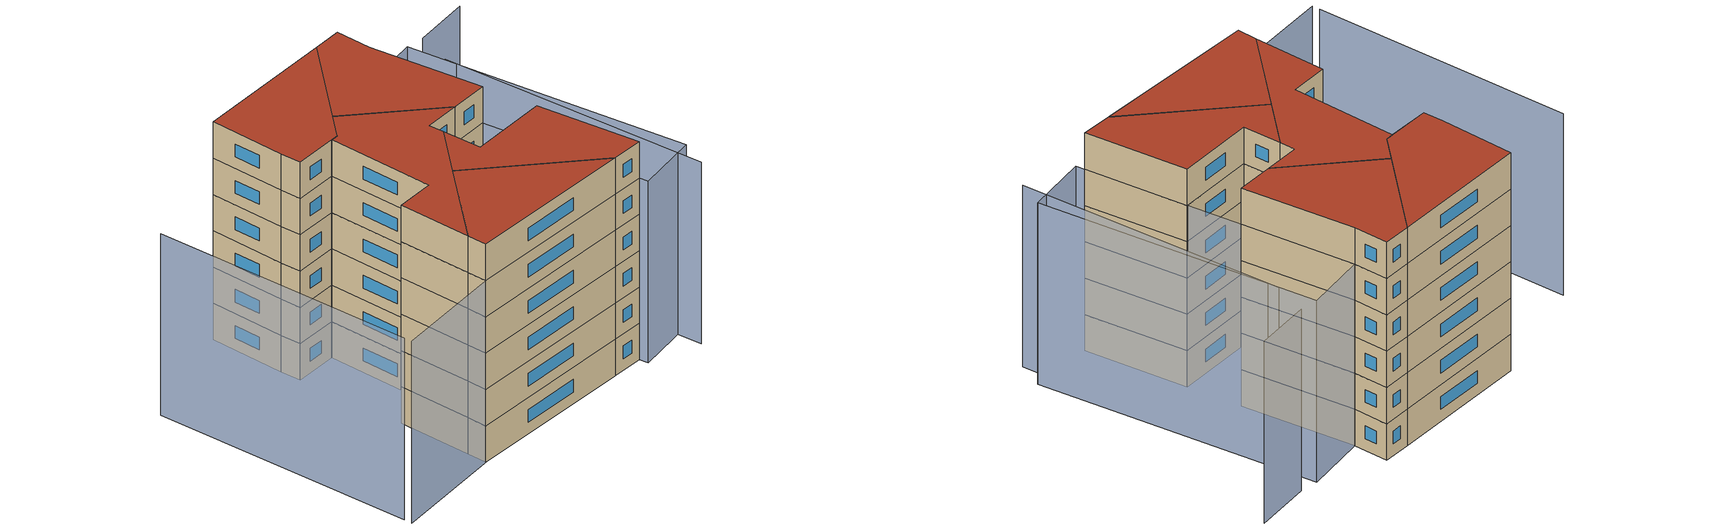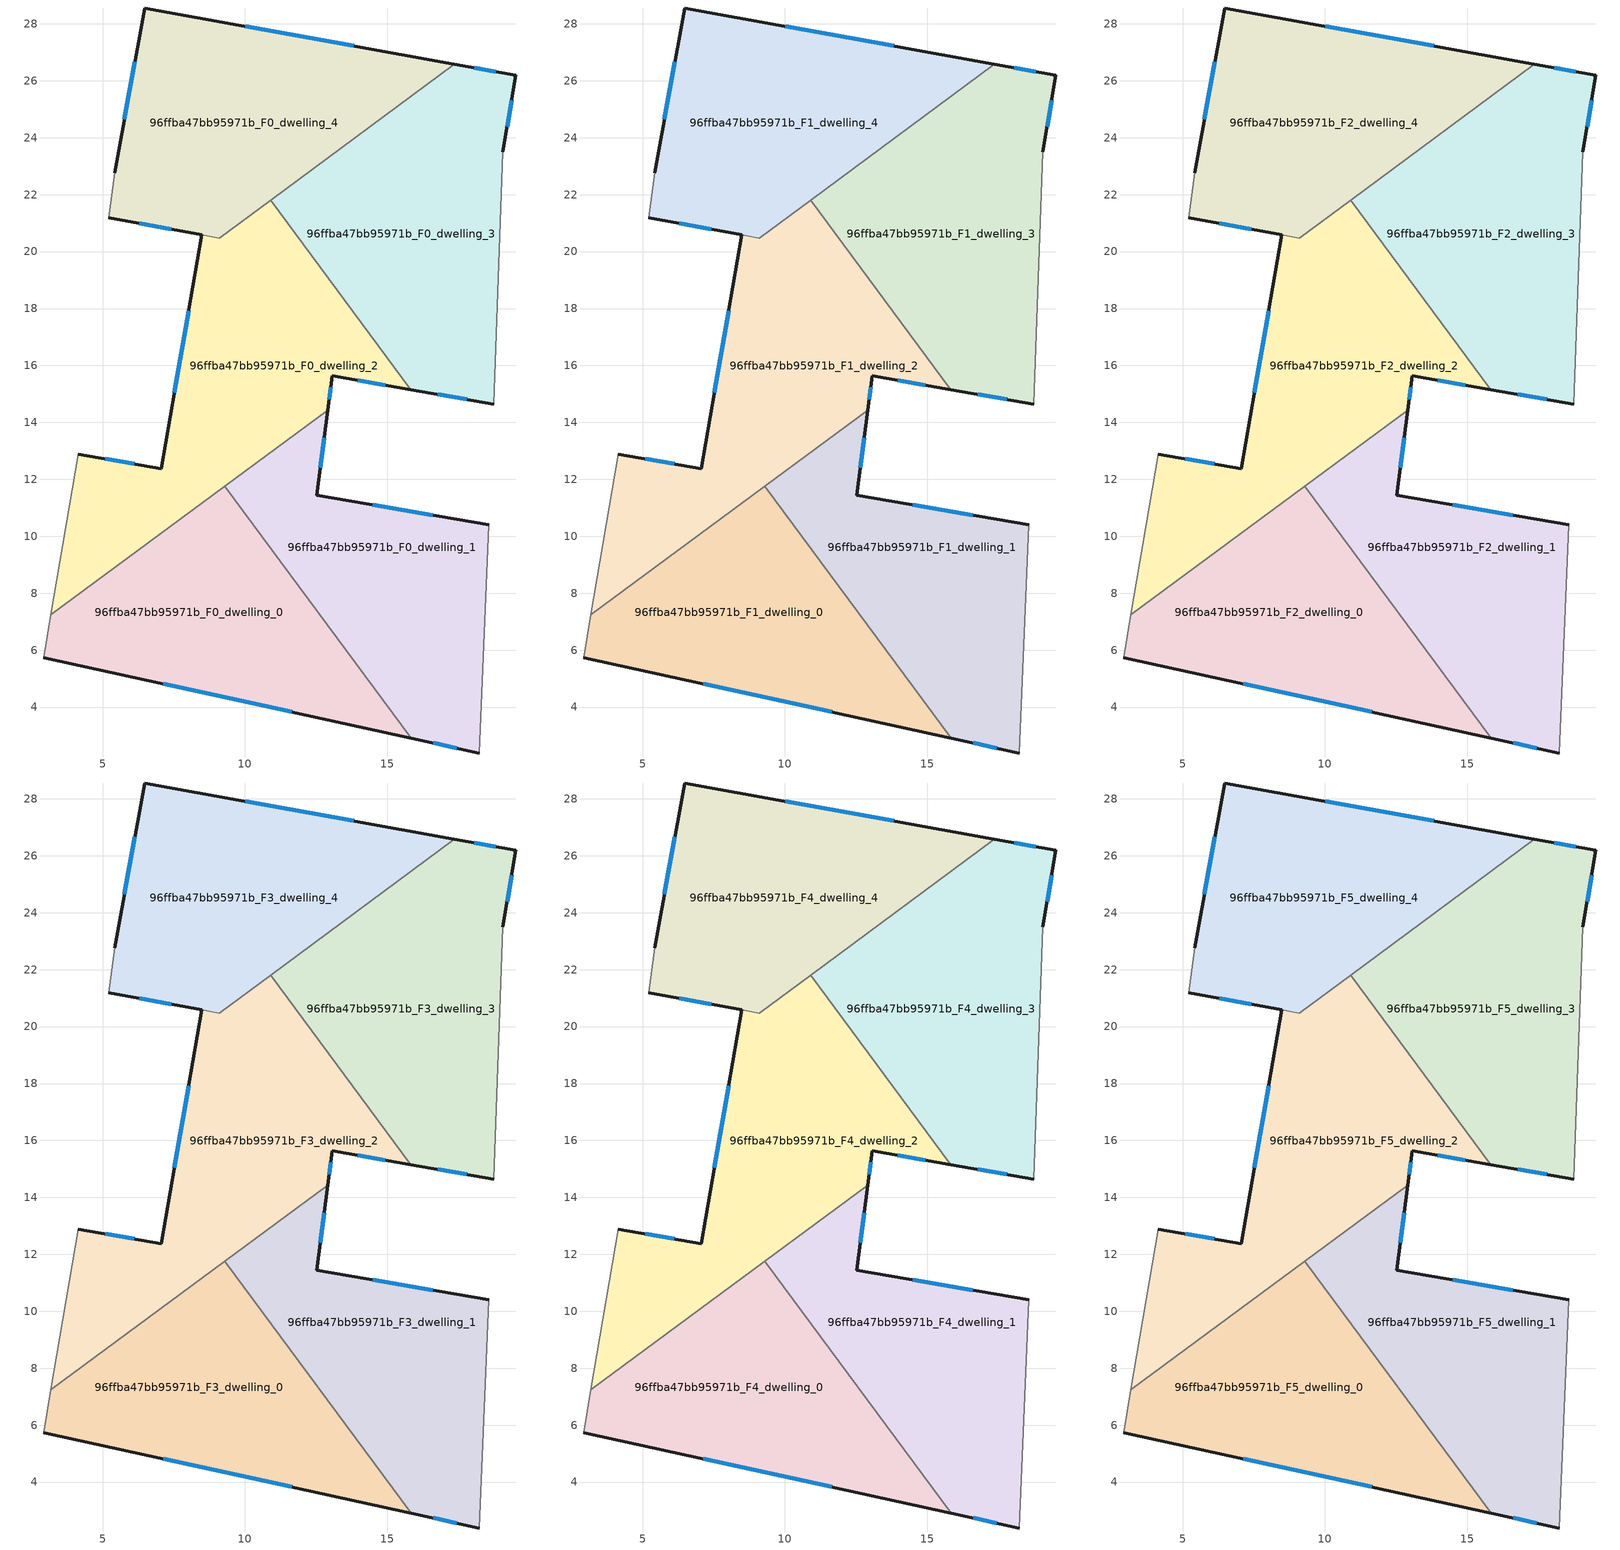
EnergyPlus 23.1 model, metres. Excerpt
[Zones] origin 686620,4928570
96ffba47bb95971b_F0_dwelling_0
 floor ground (EU_floor_Construction): 9.3,11.75 15.84,2.91 2.93,5.74 3.19,7.24 z0
 wall outside (EU_wall_Construction): 2.93,5.74 15.84,2.91 z0:3
 wall adiabatic (EU_wall_Construction): 3.19,7.24 2.93,5.74 z0:3
 wall to 96ffba47bb95971b_F0_dwelling_1 (EU_wall_Construction): 15.84,2.91 9.3,11.75 z0:3
 wall to 96ffba47bb95971b_F0_dwelling_2 (EU_wall_Construction): 9.3,11.75 3.19,7.24 z0:3
 window (EU_Window_Construction): 7.13,4.82 11.64,3.83 z0.98:2.02
96ffba47bb95971b_F0_dwelling_1
 floor ground (EU_floor_Construction): 18.57,10.41 18.22,2.39 15.84,2.91 9.3,11.75 12.91,14.42 12.52,11.45 z0
 wall outside (EU_wall_Construction): 18.57,10.41 12.52,11.45 12.91,14.42 / 15.84,2.91 18.22,2.39 z0:3
 wall adiabatic (EU_wall_Construction): 18.22,2.39 18.57,10.41 z0:3
 wall to 96ffba47bb95971b_F0_dwelling_2 (EU_wall_Construction): 12.91,14.42 9.3,11.76 z0:3
 window (EU_Window_Construction): 12.65,12.41 12.78,13.46 / 16.6,10.75 14.49,11.11 / 16.61,2.74 17.45,2.56 z0.98:2.02
96ffba47bb95971b_F0_dwelling_2
 floor ground (EU_floor_Construction): 10.9,21.81 15.82,15.15 13.06,15.64 12.91,14.42 3.19,7.24 4.14,12.88 7.06,12.38 8.48,20.59 9.09,20.47 z0
 wall outside (EU_wall_Construction): 8.48,20.59 7.06,12.38 4.14,12.88 / 12.91,14.42 13.06,15.64 15.82,15.15 z0:3
 wall adiabatic (EU_wall_Construction): 4.14,12.88 3.19,7.24 z0:3
 wall to 96ffba47bb95971b_F0_dwelling_4 (EU_wall_Construction): 10.9,21.81 9.09,20.47 8.48,20.59 z0:3
 wall to 96ffba47bb95971b_F0_dwelling_3 (EU_wall_Construction): 15.82,15.15 10.9,21.81 z0:3
 window (EU_Window_Construction): 6.11,12.54 5.09,12.71 / 8.02,17.92 7.52,15.05 / 13.96,15.48 14.92,15.31 / 12.96,14.82 13.01,15.24 z0.98:2.02
96ffba47bb95971b_F0_dwelling_3
 floor ground (EU_floor_Construction): 19.51,26.2 19.06,23.51 18.73,14.65 15.82,15.15 10.9,21.81 17.36,26.58 z0
 wall outside (EU_wall_Construction): 15.82,15.15 18.73,14.65 / 19.06,23.51 19.51,26.2 17.36,26.58 z0:3
 wall adiabatic (EU_wall_Construction): 18.73,14.65 19.06,23.51 z0:3
 wall to 96ffba47bb95971b_F0_dwelling_4 (EU_wall_Construction): 17.36,26.58 10.9,21.81 z0:3
 window (EU_Window_Construction): 16.77,14.99 17.78,14.81 / 18.81,26.32 18.06,26.46 / 19.21,24.38 19.36,25.32 z0.98:2.02
96ffba47bb95971b_F0_dwelling_4
 floor ground (EU_floor_Construction): 17.36,26.58 9.09,20.47 5.22,21.2 5.42,22.77 6.47,28.56 z0
 wall outside (EU_wall_Construction): 5.22,21.2 8.48,20.59 / 17.36,26.58 6.47,28.56 5.42,22.77 z0:3
 wall adiabatic (EU_wall_Construction): 5.42,22.77 5.22,21.2 z0:3
 window (EU_Window_Construction): 6.28,21 7.42,20.79 / 6.13,26.67 5.76,24.65 / 13.82,27.23 10.01,27.92 z0.98:2.02
96ffba47bb95971b_F1_dwelling_0
 floor to 96ffba47bb95971b_F0_dwelling_0 (EU_floor_Construction): 9.3,11.75 15.84,2.91 2.93,5.74 3.19,7.24 z3
 wall outside (EU_wall_Construction): 2.93,5.74 15.84,2.91 z3:6
 wall adiabatic (EU_wall_Construction): 3.19,7.24 2.93,5.74 z3:6
 wall to 96ffba47bb95971b_F1_dwelling_1 (EU_wall_Construction): 15.84,2.91 9.3,11.75 z3:6
 wall to 96ffba47bb95971b_F1_dwelling_2 (EU_wall_Construction): 9.3,11.75 3.19,7.24 z3:6
 window (EU_Window_Construction): 7.13,4.82 11.64,3.83 z3.98:5.02
96ffba47bb95971b_F1_dwelling_1
 floor to 96ffba47bb95971b_F0_dwelling_1 (EU_floor_Construction): 18.57,10.41 18.22,2.39 15.84,2.91 9.3,11.75 12.91,14.42 12.52,11.45 z3
 wall outside (EU_wall_Construction): 18.57,10.41 12.52,11.45 12.91,14.42 / 15.84,2.91 18.22,2.39 z3:6
 wall adiabatic (EU_wall_Construction): 18.22,2.39 18.57,10.41 z3:6
 wall to 96ffba47bb95971b_F1_dwelling_2 (EU_wall_Construction): 12.91,14.42 9.3,11.76 z3:6
 window (EU_Window_Construction): 12.65,12.41 12.78,13.46 / 16.6,10.75 14.49,11.11 / 16.61,2.74 17.45,2.56 z3.98:5.02
96ffba47bb95971b_F1_dwelling_2
 floor to 96ffba47bb95971b_F0_dwelling_2 (EU_floor_Construction): 10.9,21.81 15.82,15.15 13.06,15.64 12.91,14.42 3.19,7.24 4.14,12.88 7.06,12.38 8.48,20.59 9.09,20.47 z3
 wall outside (EU_wall_Construction): 8.48,20.59 7.06,12.38 4.14,12.88 / 12.91,14.42 13.06,15.64 15.82,15.15 z3:6
 wall adiabatic (EU_wall_Construction): 4.14,12.88 3.19,7.24 z3:6
 wall to 96ffba47bb95971b_F1_dwelling_4 (EU_wall_Construction): 10.9,21.81 9.09,20.47 8.48,20.59 z3:6
 wall to 96ffba47bb95971b_F1_dwelling_3 (EU_wall_Construction): 15.82,15.15 10.9,21.81 z3:6
 window (EU_Window_Construction): 6.11,12.54 5.09,12.71 / 8.02,17.92 7.52,15.05 / 13.96,15.48 14.92,15.31 / 12.96,14.82 13.01,15.24 z3.98:5.02
96ffba47bb95971b_F1_dwelling_3
 floor to 96ffba47bb95971b_F0_dwelling_3 (EU_floor_Construction): 19.51,26.2 19.06,23.51 18.73,14.65 15.82,15.15 10.9,21.81 17.36,26.58 z3
 wall outside (EU_wall_Construction): 15.82,15.15 18.73,14.65 / 19.06,23.51 19.51,26.2 17.36,26.58 z3:6
 wall adiabatic (EU_wall_Construction): 18.73,14.65 19.06,23.51 z3:6
 wall to 96ffba47bb95971b_F1_dwelling_4 (EU_wall_Construction): 17.36,26.58 10.9,21.81 z3:6
 window (EU_Window_Construction): 16.77,14.99 17.78,14.81 / 18.81,26.32 18.06,26.46 / 19.21,24.38 19.36,25.32 z3.98:5.02
96ffba47bb95971b_F1_dwelling_4
 floor to 96ffba47bb95971b_F0_dwelling_4 (EU_floor_Construction): 17.36,26.58 9.09,20.47 5.22,21.2 5.42,22.77 6.47,28.56 z3
 wall outside (EU_wall_Construction): 5.22,21.2 8.48,20.59 / 17.36,26.58 6.47,28.56 5.42,22.77 z3:6
 wall adiabatic (EU_wall_Construction): 5.42,22.77 5.22,21.2 z3:6
 window (EU_Window_Construction): 6.28,21 7.42,20.79 / 6.13,26.67 5.76,24.65 / 13.82,27.23 10.01,27.92 z3.98:5.02
96ffba47bb95971b_F2_dwelling_0
 floor to 96ffba47bb95971b_F1_dwelling_0 (EU_floor_Construction): 9.3,11.75 15.84,2.91 2.93,5.74 3.19,7.24 z6
 wall outside (EU_wall_Construction): 2.93,5.74 15.84,2.91 z6:9
 wall adiabatic (EU_wall_Construction): 3.19,7.24 2.93,5.74 z6:9
 wall to 96ffba47bb95971b_F2_dwelling_1 (EU_wall_Construction): 15.84,2.91 9.3,11.75 z6:9
 wall to 96ffba47bb95971b_F2_dwelling_2 (EU_wall_Construction): 9.3,11.75 3.19,7.24 z6:9
 window (EU_Window_Construction): 7.13,4.82 11.64,3.83 z6.98:8.02
96ffba47bb95971b_F2_dwelling_1
 floor to 96ffba47bb95971b_F1_dwelling_1 (EU_floor_Construction): 18.57,10.41 18.22,2.39 15.84,2.91 9.3,11.75 12.91,14.42 12.52,11.45 z6
 wall outside (EU_wall_Construction): 18.57,10.41 12.52,11.45 12.91,14.42 / 15.84,2.91 18.22,2.39 z6:9
 wall adiabatic (EU_wall_Construction): 18.22,2.39 18.57,10.41 z6:9
 wall to 96ffba47bb95971b_F2_dwelling_2 (EU_wall_Construction): 12.91,14.42 9.3,11.76 z6:9
 window (EU_Window_Construction): 12.65,12.41 12.78,13.46 / 16.6,10.75 14.49,11.11 / 16.61,2.74 17.45,2.56 z6.98:8.02
96ffba47bb95971b_F2_dwelling_2
 floor to 96ffba47bb95971b_F1_dwelling_2 (EU_floor_Construction): 10.9,21.81 15.82,15.15 13.06,15.64 12.91,14.42 3.19,7.24 4.14,12.88 7.06,12.38 8.48,20.59 9.09,20.47 z6
 wall outside (EU_wall_Construction): 8.48,20.59 7.06,12.38 4.14,12.88 / 12.91,14.42 13.06,15.64 15.82,15.15 z6:9
 wall adiabatic (EU_wall_Construction): 4.14,12.88 3.19,7.24 z6:9
 wall to 96ffba47bb95971b_F2_dwelling_4 (EU_wall_Construction): 10.9,21.81 9.09,20.47 8.48,20.59 z6:9
 wall to 96ffba47bb95971b_F2_dwelling_3 (EU_wall_Construction): 15.82,15.15 10.9,21.81 z6:9
 window (EU_Window_Construction): 6.11,12.54 5.09,12.71 / 8.02,17.92 7.52,15.05 / 13.96,15.48 14.92,15.31 / 12.96,14.82 13.01,15.24 z6.98:8.02
96ffba47bb95971b_F2_dwelling_3
 floor to 96ffba47bb95971b_F1_dwelling_3 (EU_floor_Construction): 19.51,26.2 19.06,23.51 18.73,14.65 15.82,15.15 10.9,21.81 17.36,26.58 z6
 wall outside (EU_wall_Construction): 15.82,15.15 18.73,14.65 / 19.06,23.51 19.51,26.2 17.36,26.58 z6:9
 wall adiabatic (EU_wall_Construction): 18.73,14.65 19.06,23.51 z6:9
 wall to 96ffba47bb95971b_F2_dwelling_4 (EU_wall_Construction): 17.36,26.58 10.9,21.81 z6:9
 window (EU_Window_Construction): 16.77,14.99 17.78,14.81 / 18.81,26.32 18.06,26.46 / 19.21,24.38 19.36,25.32 z6.98:8.02
96ffba47bb95971b_F2_dwelling_4
 floor to 96ffba47bb95971b_F1_dwelling_4 (EU_floor_Construction): 17.36,26.58 9.09,20.47 5.22,21.2 5.42,22.77 6.47,28.56 z6
 wall outside (EU_wall_Construction): 5.22,21.2 8.48,20.59 / 17.36,26.58 6.47,28.56 5.42,22.77 z6:9
 wall adiabatic (EU_wall_Construction): 5.42,22.77 5.22,21.2 z6:9
 window (EU_Window_Construction): 6.28,21 7.42,20.79 / 6.13,26.67 5.76,24.65 / 13.82,27.23 10.01,27.92 z6.98:8.02
96ffba47bb95971b_F3_dwelling_0
 floor to 96ffba47bb95971b_F2_dwelling_0 (EU_floor_Construction): 9.3,11.75 15.84,2.91 2.93,5.74 3.19,7.24 z9
 wall outside (EU_wall_Construction): 2.93,5.74 15.84,2.91 z9:12
 wall adiabatic (EU_wall_Construction): 3.19,7.24 2.93,5.74 z9:12
 wall to 96ffba47bb95971b_F3_dwelling_1 (EU_wall_Construction): 15.84,2.91 9.3,11.75 z9:12
 wall to 96ffba47bb95971b_F3_dwelling_2 (EU_wall_Construction): 9.3,11.75 3.19,7.24 z9:12
 window (EU_Window_Construction): 7.13,4.82 11.64,3.83 z9.98:11.02
96ffba47bb95971b_F3_dwelling_1
 floor to 96ffba47bb95971b_F2_dwelling_1 (EU_floor_Construction): 18.57,10.41 18.22,2.39 15.84,2.91 9.3,11.75 12.91,14.42 12.52,11.45 z9
 wall outside (EU_wall_Construction): 18.57,10.41 12.52,11.45 12.91,14.42 / 15.84,2.91 18.22,2.39 z9:12
 wall adiabatic (EU_wall_Construction): 18.22,2.39 18.57,10.41 z9:12
 wall to 96ffba47bb95971b_F3_dwelling_2 (EU_wall_Construction): 12.91,14.42 9.3,11.76 z9:12
 window (EU_Window_Construction): 12.65,12.41 12.78,13.46 / 16.6,10.75 14.49,11.11 / 16.61,2.74 17.45,2.56 z9.98:11.02
96ffba47bb95971b_F3_dwelling_2
 floor to 96ffba47bb95971b_F2_dwelling_2 (EU_floor_Construction): 10.9,21.81 15.82,15.15 13.06,15.64 12.91,14.42 3.19,7.24 4.14,12.88 7.06,12.38 8.48,20.59 9.09,20.47 z9
 wall outside (EU_wall_Construction): 8.48,20.59 7.06,12.38 4.14,12.88 / 12.91,14.42 13.06,15.64 15.82,15.15 z9:12
 wall adiabatic (EU_wall_Construction): 4.14,12.88 3.19,7.24 z9:12
 wall to 96ffba47bb95971b_F3_dwelling_4 (EU_wall_Construction): 10.9,21.81 9.09,20.47 8.48,20.59 z9:12
 wall to 96ffba47bb95971b_F3_dwelling_3 (EU_wall_Construction): 15.82,15.15 10.9,21.81 z9:12
 window (EU_Window_Construction): 6.11,12.54 5.09,12.71 / 8.02,17.92 7.52,15.05 / 13.96,15.48 14.92,15.31 / 12.96,14.82 13.01,15.24 z9.98:11.02
96ffba47bb95971b_F3_dwelling_3
 floor to 96ffba47bb95971b_F2_dwelling_3 (EU_floor_Construction): 19.51,26.2 19.06,23.51 18.73,14.65 15.82,15.15 10.9,21.81 17.36,26.58 z9
 wall outside (EU_wall_Construction): 15.82,15.15 18.73,14.65 / 19.06,23.51 19.51,26.2 17.36,26.58 z9:12
 wall adiabatic (EU_wall_Construction): 18.73,14.65 19.06,23.51 z9:12
 wall to 96ffba47bb95971b_F3_dwelling_4 (EU_wall_Construction): 17.36,26.58 10.9,21.81 z9:12
 window (EU_Window_Construction): 16.77,14.99 17.78,14.81 / 18.81,26.32 18.06,26.46 / 19.21,24.38 19.36,25.32 z9.98:11.02
96ffba47bb95971b_F3_dwelling_4
 floor to 96ffba47bb95971b_F2_dwelling_4 (EU_floor_Construction): 17.36,26.58 9.09,20.47 5.22,21.2 5.42,22.77 6.47,28.56 z9
 wall outside (EU_wall_Construction): 5.22,21.2 8.48,20.59 / 17.36,26.58 6.47,28.56 5.42,22.77 z9:12
 wall adiabatic (EU_wall_Construction): 5.42,22.77 5.22,21.2 z9:12
 window (EU_Window_Construction): 6.28,21 7.42,20.79 / 6.13,26.67 5.76,24.65 / 13.82,27.23 10.01,27.92 z9.98:11.02
96ffba47bb95971b_F4_dwelling_0
 floor to 96ffba47bb95971b_F3_dwelling_0 (EU_floor_Construction): 9.3,11.75 15.84,2.91 2.93,5.74 3.19,7.24 z12
 wall outside (EU_wall_Construction): 2.93,5.74 15.84,2.91 z12:15
 wall adiabatic (EU_wall_Construction): 3.19,7.24 2.93,5.74 z12:15
 wall to 96ffba47bb95971b_F4_dwelling_1 (EU_wall_Construction): 15.84,2.91 9.3,11.75 z12:15
 wall to 96ffba47bb95971b_F4_dwelling_2 (EU_wall_Construction): 9.3,11.75 3.19,7.24 z12:15
 window (EU_Window_Construction): 7.13,4.82 11.64,3.83 z12.98:14.02
96ffba47bb95971b_F4_dwelling_1
 floor to 96ffba47bb95971b_F3_dwelling_1 (EU_floor_Construction): 18.57,10.41 18.22,2.39 15.84,2.91 9.3,11.75 12.91,14.42 12.52,11.45 z12
 wall outside (EU_wall_Construction): 18.57,10.41 12.52,11.45 12.91,14.42 / 15.84,2.91 18.22,2.39 z12:15
 wall adiabatic (EU_wall_Construction): 18.22,2.39 18.57,10.41 z12:15
 wall to 96ffba47bb95971b_F4_dwelling_2 (EU_wall_Construction): 12.91,14.42 9.3,11.76 z12:15
 window (EU_Window_Construction): 12.65,12.41 12.78,13.46 / 16.6,10.75 14.49,11.11 / 16.61,2.74 17.45,2.56 z12.98:14.02
96ffba47bb95971b_F4_dwelling_2
 floor to 96ffba47bb95971b_F3_dwelling_2 (EU_floor_Construction): 10.9,21.81 15.82,15.15 13.06,15.64 12.91,14.42 3.19,7.24 4.14,12.88 7.06,12.38 8.48,20.59 9.09,20.47 z12
 wall outside (EU_wall_Construction): 8.48,20.59 7.06,12.38 4.14,12.88 / 12.91,14.42 13.06,15.64 15.82,15.15 z12:15
 wall adiabatic (EU_wall_Construction): 4.14,12.88 3.19,7.24 z12:15
 wall to 96ffba47bb95971b_F4_dwelling_4 (EU_wall_Construction): 10.9,21.81 9.09,20.47 8.48,20.59 z12:15
 wall to 96ffba47bb95971b_F4_dwelling_3 (EU_wall_Construction): 15.82,15.15 10.9,21.81 z12:15
 window (EU_Window_Construction): 6.11,12.54 5.09,12.71 / 8.02,17.92 7.52,15.05 / 13.96,15.48 14.92,15.31 / 12.96,14.82 13.01,15.24 z12.98:14.02
96ffba47bb95971b_F4_dwelling_3
 floor to 96ffba47bb95971b_F3_dwelling_3 (EU_floor_Construction): 19.51,26.2 19.06,23.51 18.73,14.65 15.82,15.15 10.9,21.81 17.36,26.58 z12
 wall outside (EU_wall_Construction): 15.82,15.15 18.73,14.65 / 19.06,23.51 19.51,26.2 17.36,26.58 z12:15
 wall adiabatic (EU_wall_Construction): 18.73,14.65 19.06,23.51 z12:15
 wall to 96ffba47bb95971b_F4_dwelling_4 (EU_wall_Construction): 17.36,26.58 10.9,21.81 z12:15
 window (EU_Window_Construction): 16.77,14.99 17.78,14.81 / 18.81,26.32 18.06,26.46 / 19.21,24.38 19.36,25.32 z12.98:14.02
96ffba47bb95971b_F4_dwelling_4
 floor to 96ffba47bb95971b_F3_dwelling_4 (EU_floor_Construction): 17.36,26.58 9.09,20.47 5.22,21.2 5.42,22.77 6.47,28.56 z12
 wall outside (EU_wall_Construction): 5.22,21.2 8.48,20.59 / 17.36,26.58 6.47,28.56 5.42,22.77 z12:15
 wall adiabatic (EU_wall_Construction): 5.42,22.77 5.22,21.2 z12:15
 window (EU_Window_Construction): 6.28,21 7.42,20.79 / 6.13,26.67 5.76,24.65 / 13.82,27.23 10.01,27.92 z12.98:14.02
96ffba47bb95971b_F5_dwelling_0
 floor to 96ffba47bb95971b_F4_dwelling_0 (EU_floor_Construction): 9.3,11.75 15.84,2.91 2.93,5.74 3.19,7.24 z15
 wall outside (EU_wall_Construction): 2.93,5.74 15.84,2.91 z15:18
 wall adiabatic (EU_wall_Construction): 3.19,7.24 2.93,5.74 z15:18
 wall to 96ffba47bb95971b_F5_dwelling_1 (EU_wall_Construction): 15.84,2.91 9.3,11.75 z15:18
 wall to 96ffba47bb95971b_F5_dwelling_2 (EU_wall_Construction): 9.3,11.75 3.19,7.24 z15:18
 window (EU_Window_Construction): 7.13,4.82 11.64,3.83 z15.98:17.02
 roof outside (EU_roof_Construction): 15.84,2.91 9.3,11.75 3.19,7.24 2.93,5.74 z18
96ffba47bb95971b_F5_dwelling_1
 floor to 96ffba47bb95971b_F4_dwelling_1 (EU_floor_Construction): 18.57,10.41 18.22,2.39 15.84,2.91 9.3,11.75 12.91,14.42 12.52,11.45 z15
 wall outside (EU_wall_Construction): 18.57,10.41 12.52,11.45 12.91,14.42 / 15.84,2.91 18.22,2.39 z15:18
 wall adiabatic (EU_wall_Construction): 18.22,2.39 18.57,10.41 z15:18
 wall to 96ffba47bb95971b_F5_dwelling_2 (EU_wall_Construction): 12.91,14.42 9.3,11.76 z15:18
 window (EU_Window_Construction): 12.65,12.41 12.78,13.46 / 16.6,10.75 14.49,11.11 / 16.61,2.74 17.45,2.56 z15.98:17.02
 roof outside (EU_roof_Construction): 18.22,2.39 18.57,10.41 12.52,11.45 12.91,14.42 9.3,11.75 15.84,2.91 z18
96ffba47bb95971b_F5_dwelling_2
 floor to 96ffba47bb95971b_F4_dwelling_2 (EU_floor_Construction): 10.9,21.81 15.82,15.15 13.06,15.64 12.91,14.42 3.19,7.24 4.14,12.88 7.06,12.38 8.48,20.59 9.09,20.47 z15
 wall outside (EU_wall_Construction): 8.48,20.59 7.06,12.38 4.14,12.88 / 12.91,14.42 13.06,15.64 15.82,15.15 z15:18
 wall adiabatic (EU_wall_Construction): 4.14,12.88 3.19,7.24 z15:18
 wall to 96ffba47bb95971b_F5_dwelling_4 (EU_wall_Construction): 10.9,21.81 9.09,20.47 8.48,20.59 z15:18
 wall to 96ffba47bb95971b_F5_dwelling_3 (EU_wall_Construction): 15.82,15.15 10.9,21.81 z15:18
 window (EU_Window_Construction): 6.11,12.54 5.09,12.71 / 8.02,17.92 7.52,15.05 / 13.96,15.48 14.92,15.31 / 12.96,14.82 13.01,15.24 z15.98:17.02
 roof outside (EU_roof_Construction): 12.91,14.42 13.06,15.64 15.82,15.15 10.9,21.81 9.09,20.47 8.48,20.59 7.06,12.38 4.14,12.88 3.19,7.24 z18
96ffba47bb95971b_F5_dwelling_3
 floor to 96ffba47bb95971b_F4_dwelling_3 (EU_floor_Construction): 19.51,26.2 19.06,23.51 18.73,14.65 15.82,15.15 10.9,21.81 17.36,26.58 z15
 wall outside (EU_wall_Construction): 15.82,15.15 18.73,14.65 / 19.06,23.51 19.51,26.2 17.36,26.58 z15:18
 wall adiabatic (EU_wall_Construction): 18.73,14.65 19.06,23.51 z15:18
 wall to 96ffba47bb95971b_F5_dwelling_4 (EU_wall_Construction): 17.36,26.58 10.9,21.81 z15:18
 window (EU_Window_Construction): 16.77,14.99 17.78,14.81 / 18.81,26.32 18.06,26.46 / 19.21,24.38 19.36,25.32 z15.98:17.02
 roof outside (EU_roof_Construction): 18.73,14.65 19.06,23.51 19.51,26.2 17.36,26.58 10.9,21.81 15.82,15.15 z18
96ffba47bb95971b_F5_dwelling_4
 floor to 96ffba47bb95971b_F4_dwelling_4 (EU_floor_Construction): 17.36,26.58 9.09,20.47 5.22,21.2 5.42,22.77 6.47,28.56 z15
 wall outside (EU_wall_Construction): 5.22,21.2 8.48,20.59 / 17.36,26.58 6.47,28.56 5.42,22.77 z15:18
 wall adiabatic (EU_wall_Construction): 5.42,22.77 5.22,21.2 z15:18
 window (EU_Window_Construction): 6.28,21 7.42,20.79 / 6.13,26.67 5.76,24.65 / 13.82,27.23 10.01,27.92 z15.98:17.02
 roof outside (EU_roof_Construction): 17.36,26.58 6.47,28.56 5.42,22.77 5.22,21.2 9.09,20.47 z18
shading: 21.83,-0.39 23.92,20.36 / -2.84,27.46 -5.5,7.37 / 3.41,5.68 -5.57,6.74 / 29.76,22.48 25.35,22.86 / 18.19,1.68 19.06,23.51 / 19.06,23.51 23.98,23.31 / 23.98,23.31 23.11,1.49 / 23.11,1.49 18.19,1.68 z0:15
[Building]
EU S2 Campaign: North Axis=0; Terrain=City; Solar Distribution=FullExterior
[Site:Location]
Bologna: Latitude=44.5; Longitude=11.25; Time Zone=1; Elevation=37
[SizingPeriod:WeatherFileDays]
AnnualSizingPeriod: Begin Month=1; Begin Day of Month=1; End Month=12; End Day of Month=31; Day of Week for Start Day=Monday; Use Weather File Daylight Saving Period=No; Use Weather File Rain and Snow Indicators=No
[MATERIAL]
EU_InternalMass_Material: Roughness=MediumRough; Thickness=0.1; Conductivity=1; Density=1800; Specific Heat=900; Thermal Absorptance=0.9; Solar Absorptance=0.7; Visible Absorptance=0.7
[MATERIAL:NOMASS] Roughness=MediumRough; Thermal Absorptance=0.9; Solar Absorptance=0.7; Visible Absorptance=0.7
Name | Thermal Resistance
EU_wall_NoMass | 0.905828
EU_roof_NoMass | 0.37593
EU_floor_NoMass | 0.67114
[WINDOWMATERIAL:SIMPLEGLAZINGSYSTEM]
EU_Window_SimpleGlazing: UFactor=4.52486; Solar Heat Gain Coefficient=0.85; Visible Transmittance=0.85
[CONSTRUCTION]
EU_wall_Construction: EU_wall_NoMass
EU_roof_Construction: EU_roof_NoMass
EU_floor_Construction: EU_floor_NoMass
EU_Window_Construction: EU_Window_SimpleGlazing
EU_InternalMass_Construction: EU_InternalMass_Material
[ZONE] Type=1; Multiplier=1; Ceiling Height=autocalculate; Floor Area=autocalculate; Part of Total Floor Area=Yes
Name | Volume
96ffba47bb95971b_F0_dwelling_0; 96ffba47bb95971b_F1_dwelling_0; 96ffba47bb95971b_F2_dwelling_0; 96ffba47bb95971b_F3_dwelling_0; 96ffba47bb95971b_F4_dwelling_0; 96ffba47bb95971b_F5_dwelling_0 | 155.538
96ffba47bb95971b_F0_dwelling_1; 96ffba47bb95971b_F1_dwelling_1; 96ffba47bb95971b_F2_dwelling_1; 96ffba47bb95971b_F3_dwelling_1; 96ffba47bb95971b_F4_dwelling_1; 96ffba47bb95971b_F5_dwelling_1 | 155.55
96ffba47bb95971b_F0_dwelling_2; 96ffba47bb95971b_F1_dwelling_2; 96ffba47bb95971b_F2_dwelling_2; 96ffba47bb95971b_F3_dwelling_2; 96ffba47bb95971b_F4_dwelling_2; 96ffba47bb95971b_F5_dwelling_2 | 184.512
96ffba47bb95971b_F0_dwelling_3; 96ffba47bb95971b_F1_dwelling_3; 96ffba47bb95971b_F2_dwelling_3; 96ffba47bb95971b_F3_dwelling_3; 96ffba47bb95971b_F4_dwelling_3; 96ffba47bb95971b_F5_dwelling_3 | 183.877
96ffba47bb95971b_F0_dwelling_4; 96ffba47bb95971b_F1_dwelling_4; 96ffba47bb95971b_F2_dwelling_4; 96ffba47bb95971b_F3_dwelling_4; 96ffba47bb95971b_F4_dwelling_4; 96ffba47bb95971b_F5_dwelling_4 | 169.108
[INTERNALMASS] Construction=EU_InternalMass_Construction
Name | Zone or ZoneList | Surface Area
96ffba47bb95971b_F0_dwelling_0_EU_InternalMass | 96ffba47bb95971b_F0_dwelling_0 | 51.8447
96ffba47bb95971b_F0_dwelling_1_EU_InternalMass | 96ffba47bb95971b_F0_dwelling_1 | 51.8496
96ffba47bb95971b_F0_dwelling_2_EU_InternalMass | 96ffba47bb95971b_F0_dwelling_2 | 61.504
96ffba47bb95971b_F0_dwelling_3_EU_InternalMass | 96ffba47bb95971b_F0_dwelling_3 | 61.293
96ffba47bb95971b_F0_dwelling_4_EU_InternalMass | 96ffba47bb95971b_F0_dwelling_4 | 56.3696
96ffba47bb95971b_F1_dwelling_0_EU_InternalMass | 96ffba47bb95971b_F1_dwelling_0 | 51.8447
96ffba47bb95971b_F1_dwelling_1_EU_InternalMass | 96ffba47bb95971b_F1_dwelling_1 | 51.8496
96ffba47bb95971b_F1_dwelling_2_EU_InternalMass | 96ffba47bb95971b_F1_dwelling_2 | 61.504
96ffba47bb95971b_F1_dwelling_3_EU_InternalMass | 96ffba47bb95971b_F1_dwelling_3 | 61.293
96ffba47bb95971b_F1_dwelling_4_EU_InternalMass | 96ffba47bb95971b_F1_dwelling_4 | 56.3696
96ffba47bb95971b_F2_dwelling_0_EU_InternalMass | 96ffba47bb95971b_F2_dwelling_0 | 51.8447
96ffba47bb95971b_F2_dwelling_1_EU_InternalMass | 96ffba47bb95971b_F2_dwelling_1 | 51.8496
96ffba47bb95971b_F2_dwelling_2_EU_InternalMass | 96ffba47bb95971b_F2_dwelling_2 | 61.504
96ffba47bb95971b_F2_dwelling_3_EU_InternalMass | 96ffba47bb95971b_F2_dwelling_3 | 61.293
96ffba47bb95971b_F2_dwelling_4_EU_InternalMass | 96ffba47bb95971b_F2_dwelling_4 | 56.3696
96ffba47bb95971b_F3_dwelling_0_EU_InternalMass | 96ffba47bb95971b_F3_dwelling_0 | 51.8447
96ffba47bb95971b_F3_dwelling_1_EU_InternalMass | 96ffba47bb95971b_F3_dwelling_1 | 51.8496
96ffba47bb95971b_F3_dwelling_2_EU_InternalMass | 96ffba47bb95971b_F3_dwelling_2 | 61.504
96ffba47bb95971b_F3_dwelling_3_EU_InternalMass | 96ffba47bb95971b_F3_dwelling_3 | 61.293
96ffba47bb95971b_F3_dwelling_4_EU_InternalMass | 96ffba47bb95971b_F3_dwelling_4 | 56.3696
96ffba47bb95971b_F4_dwelling_0_EU_InternalMass | 96ffba47bb95971b_F4_dwelling_0 | 51.8447
96ffba47bb95971b_F4_dwelling_1_EU_InternalMass | 96ffba47bb95971b_F4_dwelling_1 | 51.8496
96ffba47bb95971b_F4_dwelling_2_EU_InternalMass | 96ffba47bb95971b_F4_dwelling_2 | 61.504
96ffba47bb95971b_F4_dwelling_3_EU_InternalMass | 96ffba47bb95971b_F4_dwelling_3 | 61.293
96ffba47bb95971b_F4_dwelling_4_EU_InternalMass | 96ffba47bb95971b_F4_dwelling_4 | 56.3696
96ffba47bb95971b_F5_dwelling_0_EU_InternalMass | 96ffba47bb95971b_F5_dwelling_0 | 51.8447
96ffba47bb95971b_F5_dwelling_1_EU_InternalMass | 96ffba47bb95971b_F5_dwelling_1 | 51.8496
96ffba47bb95971b_F5_dwelling_2_EU_InternalMass | 96ffba47bb95971b_F5_dwelling_2 | 61.504
96ffba47bb95971b_F5_dwelling_3_EU_InternalMass | 96ffba47bb95971b_F5_dwelling_3 | 61.293
96ffba47bb95971b_F5_dwelling_4_EU_InternalMass | 96ffba47bb95971b_F5_dwelling_4 | 56.3696
[OTHEREQUIPMENT] Fuel Type=Electricity; Design Level Calculation Method=Watts/Area; Power per Zone Floor Area=1; Fraction Latent=0; Fraction Radiant=0; Fraction Lost=0; Carbon Dioxide Generation Rate=0; EndUse Subcategory=EU_Step8_InternalGains
Name | Zone or ZoneList or Space or SpaceList | Schedule
EU_Step8_InternalGain_96ffba47bb95971b_F0_dwelling_0_f000 | 96ffba47bb95971b_F0_dwelling_0 | EU_Step8_GainSchedule_96ffba47bb95971b_F0_dwelling_0_f000
EU_Step8_InternalGain_96ffba47bb95971b_F0_dwelling_1_f000 | 96ffba47bb95971b_F0_dwelling_1 | EU_Step8_GainSchedule_96ffba47bb95971b_F0_dwelling_1_f000
EU_Step8_InternalGain_96ffba47bb95971b_F0_dwelling_2_f000 | 96ffba47bb95971b_F0_dwelling_2 | EU_Step8_GainSchedule_96ffba47bb95971b_F0_dwelling_2_f000
EU_Step8_InternalGain_96ffba47bb95971b_F0_dwelling_3_f000 | 96ffba47bb95971b_F0_dwelling_3 | EU_Step8_GainSchedule_96ffba47bb95971b_F0_dwelling_3_f000
EU_Step8_InternalGain_96ffba47bb95971b_F0_dwelling_4_f000 | 96ffba47bb95971b_F0_dwelling_4 | EU_Step8_GainSchedule_96ffba47bb95971b_F0_dwelling_4_f000
EU_Step8_InternalGain_96ffba47bb95971b_F1_dwelling_0_f000 | 96ffba47bb95971b_F1_dwelling_0 | EU_Step8_GainSchedule_96ffba47bb95971b_F1_dwelling_0_f000
EU_Step8_InternalGain_96ffba47bb95971b_F1_dwelling_1_f000 | 96ffba47bb95971b_F1_dwelling_1 | EU_Step8_GainSchedule_96ffba47bb95971b_F1_dwelling_1_f000
EU_Step8_InternalGain_96ffba47bb95971b_F1_dwelling_2_f000 | 96ffba47bb95971b_F1_dwelling_2 | EU_Step8_GainSchedule_96ffba47bb95971b_F1_dwelling_2_f000
EU_Step8_InternalGain_96ffba47bb95971b_F1_dwelling_3_f000 | 96ffba47bb95971b_F1_dwelling_3 | EU_Step8_GainSchedule_96ffba47bb95971b_F1_dwelling_3_f000
EU_Step8_InternalGain_96ffba47bb95971b_F1_dwelling_4_f000 | 96ffba47bb95971b_F1_dwelling_4 | EU_Step8_GainSchedule_96ffba47bb95971b_F1_dwelling_4_f000
EU_Step8_InternalGain_96ffba47bb95971b_F2_dwelling_0_f000 | 96ffba47bb95971b_F2_dwelling_0 | EU_Step8_GainSchedule_96ffba47bb95971b_F2_dwelling_0_f000
EU_Step8_InternalGain_96ffba47bb95971b_F2_dwelling_1_f000 | 96ffba47bb95971b_F2_dwelling_1 | EU_Step8_GainSchedule_96ffba47bb95971b_F2_dwelling_1_f000
EU_Step8_InternalGain_96ffba47bb95971b_F2_dwelling_2_f000 | 96ffba47bb95971b_F2_dwelling_2 | EU_Step8_GainSchedule_96ffba47bb95971b_F2_dwelling_2_f000
EU_Step8_InternalGain_96ffba47bb95971b_F2_dwelling_3_f000 | 96ffba47bb95971b_F2_dwelling_3 | EU_Step8_GainSchedule_96ffba47bb95971b_F2_dwelling_3_f000
EU_Step8_InternalGain_96ffba47bb95971b_F2_dwelling_4_f000 | 96ffba47bb95971b_F2_dwelling_4 | EU_Step8_GainSchedule_96ffba47bb95971b_F2_dwelling_4_f000
EU_Step8_InternalGain_96ffba47bb95971b_F3_dwelling_0_f000 | 96ffba47bb95971b_F3_dwelling_0 | EU_Step8_GainSchedule_96ffba47bb95971b_F3_dwelling_0_f000
EU_Step8_InternalGain_96ffba47bb95971b_F3_dwelling_1_f000 | 96ffba47bb95971b_F3_dwelling_1 | EU_Step8_GainSchedule_96ffba47bb95971b_F3_dwelling_1_f000
EU_Step8_InternalGain_96ffba47bb95971b_F3_dwelling_2_f000 | 96ffba47bb95971b_F3_dwelling_2 | EU_Step8_GainSchedule_96ffba47bb95971b_F3_dwelling_2_f000
EU_Step8_InternalGain_96ffba47bb95971b_F3_dwelling_3_f000 | 96ffba47bb95971b_F3_dwelling_3 | EU_Step8_GainSchedule_96ffba47bb95971b_F3_dwelling_3_f000
EU_Step8_InternalGain_96ffba47bb95971b_F3_dwelling_4_f000 | 96ffba47bb95971b_F3_dwelling_4 | EU_Step8_GainSchedule_96ffba47bb95971b_F3_dwelling_4_f000
EU_Step8_InternalGain_96ffba47bb95971b_F4_dwelling_0_f000 | 96ffba47bb95971b_F4_dwelling_0 | EU_Step8_GainSchedule_96ffba47bb95971b_F4_dwelling_0_f000
EU_Step8_InternalGain_96ffba47bb95971b_F4_dwelling_1_f000 | 96ffba47bb95971b_F4_dwelling_1 | EU_Step8_GainSchedule_96ffba47bb95971b_F4_dwelling_1_f000
EU_Step8_InternalGain_96ffba47bb95971b_F4_dwelling_2_f000 | 96ffba47bb95971b_F4_dwelling_2 | EU_Step8_GainSchedule_96ffba47bb95971b_F4_dwelling_2_f000
EU_Step8_InternalGain_96ffba47bb95971b_F4_dwelling_3_f000 | 96ffba47bb95971b_F4_dwelling_3 | EU_Step8_GainSchedule_96ffba47bb95971b_F4_dwelling_3_f000
EU_Step8_InternalGain_96ffba47bb95971b_F4_dwelling_4_f000 | 96ffba47bb95971b_F4_dwelling_4 | EU_Step8_GainSchedule_96ffba47bb95971b_F4_dwelling_4_f000
EU_Step8_InternalGain_96ffba47bb95971b_F5_dwelling_0_f000 | 96ffba47bb95971b_F5_dwelling_0 | EU_Step8_GainSchedule_96ffba47bb95971b_F5_dwelling_0_f000
EU_Step8_InternalGain_96ffba47bb95971b_F5_dwelling_1_f000 | 96ffba47bb95971b_F5_dwelling_1 | EU_Step8_GainSchedule_96ffba47bb95971b_F5_dwelling_1_f000
EU_Step8_InternalGain_96ffba47bb95971b_F5_dwelling_2_f000 | 96ffba47bb95971b_F5_dwelling_2 | EU_Step8_GainSchedule_96ffba47bb95971b_F5_dwelling_2_f000
EU_Step8_InternalGain_96ffba47bb95971b_F5_dwelling_3_f000 | 96ffba47bb95971b_F5_dwelling_3 | EU_Step8_GainSchedule_96ffba47bb95971b_F5_dwelling_3_f000
EU_Step8_InternalGain_96ffba47bb95971b_F5_dwelling_4_f000 | 96ffba47bb95971b_F5_dwelling_4 | EU_Step8_GainSchedule_96ffba47bb95971b_F5_dwelling_4_f000
[ZONEVENTILATION:DESIGNFLOWRATE] Schedule=EU_AlwaysOn; Design Flow Rate Calculation Method=AirChanges/Hour; Air Changes per Hour=0.73129; Ventilation Type=Natural; Fan Pressure Rise=0; Fan Total Efficiency=1; Constant Term Coefficient=1; Temperature Term Coefficient=0; Velocity Term Coefficient=0; Velocity Squared Term Coefficient=0; Minimum Indoor Temperature=-100; Maximum Indoor Temperature=100; Delta Temperature=-100; Minimum Outdoor Temperature=-100; Maximum Outdoor Temperature=100; Maximum Wind Speed=40
Name | Zone or ZoneList or Space or SpaceList
EU_ConstantAir_96ffba47bb95971b_F0_dwelling_0 | 96ffba47bb95971b_F0_dwelling_0
EU_ConstantAir_96ffba47bb95971b_F0_dwelling_1 | 96ffba47bb95971b_F0_dwelling_1
EU_ConstantAir_96ffba47bb95971b_F0_dwelling_2 | 96ffba47bb95971b_F0_dwelling_2
EU_ConstantAir_96ffba47bb95971b_F0_dwelling_3 | 96ffba47bb95971b_F0_dwelling_3
EU_ConstantAir_96ffba47bb95971b_F0_dwelling_4 | 96ffba47bb95971b_F0_dwelling_4
EU_ConstantAir_96ffba47bb95971b_F1_dwelling_0 | 96ffba47bb95971b_F1_dwelling_0
EU_ConstantAir_96ffba47bb95971b_F1_dwelling_1 | 96ffba47bb95971b_F1_dwelling_1
EU_ConstantAir_96ffba47bb95971b_F1_dwelling_2 | 96ffba47bb95971b_F1_dwelling_2
EU_ConstantAir_96ffba47bb95971b_F1_dwelling_3 | 96ffba47bb95971b_F1_dwelling_3
EU_ConstantAir_96ffba47bb95971b_F1_dwelling_4 | 96ffba47bb95971b_F1_dwelling_4
EU_ConstantAir_96ffba47bb95971b_F2_dwelling_0 | 96ffba47bb95971b_F2_dwelling_0
EU_ConstantAir_96ffba47bb95971b_F2_dwelling_1 | 96ffba47bb95971b_F2_dwelling_1
EU_ConstantAir_96ffba47bb95971b_F2_dwelling_2 | 96ffba47bb95971b_F2_dwelling_2
EU_ConstantAir_96ffba47bb95971b_F2_dwelling_3 | 96ffba47bb95971b_F2_dwelling_3
EU_ConstantAir_96ffba47bb95971b_F2_dwelling_4 | 96ffba47bb95971b_F2_dwelling_4
EU_ConstantAir_96ffba47bb95971b_F3_dwelling_0 | 96ffba47bb95971b_F3_dwelling_0
EU_ConstantAir_96ffba47bb95971b_F3_dwelling_1 | 96ffba47bb95971b_F3_dwelling_1
EU_ConstantAir_96ffba47bb95971b_F3_dwelling_2 | 96ffba47bb95971b_F3_dwelling_2
EU_ConstantAir_96ffba47bb95971b_F3_dwelling_3 | 96ffba47bb95971b_F3_dwelling_3
EU_ConstantAir_96ffba47bb95971b_F3_dwelling_4 | 96ffba47bb95971b_F3_dwelling_4
EU_ConstantAir_96ffba47bb95971b_F4_dwelling_0 | 96ffba47bb95971b_F4_dwelling_0
EU_ConstantAir_96ffba47bb95971b_F4_dwelling_1 | 96ffba47bb95971b_F4_dwelling_1
EU_ConstantAir_96ffba47bb95971b_F4_dwelling_2 | 96ffba47bb95971b_F4_dwelling_2
EU_ConstantAir_96ffba47bb95971b_F4_dwelling_3 | 96ffba47bb95971b_F4_dwelling_3
EU_ConstantAir_96ffba47bb95971b_F4_dwelling_4 | 96ffba47bb95971b_F4_dwelling_4
EU_ConstantAir_96ffba47bb95971b_F5_dwelling_0 | 96ffba47bb95971b_F5_dwelling_0
EU_ConstantAir_96ffba47bb95971b_F5_dwelling_1 | 96ffba47bb95971b_F5_dwelling_1
EU_ConstantAir_96ffba47bb95971b_F5_dwelling_2 | 96ffba47bb95971b_F5_dwelling_2
EU_ConstantAir_96ffba47bb95971b_F5_dwelling_3 | 96ffba47bb95971b_F5_dwelling_3
EU_ConstantAir_96ffba47bb95971b_F5_dwelling_4 | 96ffba47bb95971b_F5_dwelling_4
[HVACTEMPLATE:THERMOSTAT] Constant Heating Setpoint=20; Constant Cooling Setpoint=50
EU_HeatOnly_96ffba47bb95971b_F0_dwelling_0; EU_HeatOnly_96ffba47bb95971b_F0_dwelling_1; EU_HeatOnly_96ffba47bb95971b_F0_dwelling_2; EU_HeatOnly_96ffba47bb95971b_F0_dwelling_3; EU_HeatOnly_96ffba47bb95971b_F0_dwelling_4; EU_HeatOnly_96ffba47bb95971b_F1_dwelling_0; EU_HeatOnly_96ffba47bb95971b_F1_dwelling_1; EU_HeatOnly_96ffba47bb95971b_F1_dwelling_2; EU_HeatOnly_96ffba47bb95971b_F1_dwelling_3; EU_HeatOnly_96ffba47bb95971b_F1_dwelling_4; EU_HeatOnly_96ffba47bb95971b_F2_dwelling_0; EU_HeatOnly_96ffba47bb95971b_F2_dwelling_1; EU_HeatOnly_96ffba47bb95971b_F2_dwelling_2; EU_HeatOnly_96ffba47bb95971b_F2_dwelling_3; EU_HeatOnly_96ffba47bb95971b_F2_dwelling_4; EU_HeatOnly_96ffba47bb95971b_F3_dwelling_0; EU_HeatOnly_96ffba47bb95971b_F3_dwelling_1; EU_HeatOnly_96ffba47bb95971b_F3_dwelling_2; EU_HeatOnly_96ffba47bb95971b_F3_dwelling_3; EU_HeatOnly_96ffba47bb95971b_F3_dwelling_4; EU_HeatOnly_96ffba47bb95971b_F4_dwelling_0; EU_HeatOnly_96ffba47bb95971b_F4_dwelling_1; EU_HeatOnly_96ffba47bb95971b_F4_dwelling_2; EU_HeatOnly_96ffba47bb95971b_F4_dwelling_3; EU_HeatOnly_96ffba47bb95971b_F4_dwelling_4; EU_HeatOnly_96ffba47bb95971b_F5_dwelling_0; EU_HeatOnly_96ffba47bb95971b_F5_dwelling_1; EU_HeatOnly_96ffba47bb95971b_F5_dwelling_2; EU_HeatOnly_96ffba47bb95971b_F5_dwelling_3; EU_HeatOnly_96ffba47bb95971b_F5_dwelling_4
[HVACTEMPLATE:ZONE:IDEALLOADSAIRSYSTEM] System Availability Schedule=EU_AlwaysOn; Maximum Heating Supply Air Temperature=50; Minimum Cooling Supply Air Temperature=13; Maximum Heating Supply Air Humidity Ratio=0.0156; Minimum Cooling Supply Air Humidity Ratio=0.0077; Heating Limit=NoLimit; Cooling Limit=NoLimit; Heating Availability Schedule=EU_AlwaysOn; Cooling Availability Schedule=EU_CoolingOff; Dehumidification Control Type=ConstantSensibleHeatRatio; Cooling Sensible Heat Ratio=0.7; Dehumidification Setpoint=60; Humidification Control Type=None; Humidification Setpoint=30; Outdoor Air Method=None; Outdoor Air Flow Rate per Person=0.00944; Outdoor Air Flow Rate per Zone Floor Area=0; Outdoor Air Flow Rate per Zone=0; Demand Controlled Ventilation Type=None; Outdoor Air Economizer Type=NoEconomizer; Heat Recovery Type=None; Sensible Heat Recovery Effectiveness=0.7; Latent Heat Recovery Effectiveness=0.65
Name | Template Thermostat
96ffba47bb95971b_F0_dwelling_0 | EU_HeatOnly_96ffba47bb95971b_F0_dwelling_0
96ffba47bb95971b_F0_dwelling_1 | EU_HeatOnly_96ffba47bb95971b_F0_dwelling_1
96ffba47bb95971b_F0_dwelling_2 | EU_HeatOnly_96ffba47bb95971b_F0_dwelling_2
96ffba47bb95971b_F0_dwelling_3 | EU_HeatOnly_96ffba47bb95971b_F0_dwelling_3
96ffba47bb95971b_F0_dwelling_4 | EU_HeatOnly_96ffba47bb95971b_F0_dwelling_4
96ffba47bb95971b_F1_dwelling_0 | EU_HeatOnly_96ffba47bb95971b_F1_dwelling_0
96ffba47bb95971b_F1_dwelling_1 | EU_HeatOnly_96ffba47bb95971b_F1_dwelling_1
96ffba47bb95971b_F1_dwelling_2 | EU_HeatOnly_96ffba47bb95971b_F1_dwelling_2
96ffba47bb95971b_F1_dwelling_3 | EU_HeatOnly_96ffba47bb95971b_F1_dwelling_3
96ffba47bb95971b_F1_dwelling_4 | EU_HeatOnly_96ffba47bb95971b_F1_dwelling_4
96ffba47bb95971b_F2_dwelling_0 | EU_HeatOnly_96ffba47bb95971b_F2_dwelling_0
96ffba47bb95971b_F2_dwelling_1 | EU_HeatOnly_96ffba47bb95971b_F2_dwelling_1
96ffba47bb95971b_F2_dwelling_2 | EU_HeatOnly_96ffba47bb95971b_F2_dwelling_2
96ffba47bb95971b_F2_dwelling_3 | EU_HeatOnly_96ffba47bb95971b_F2_dwelling_3
96ffba47bb95971b_F2_dwelling_4 | EU_HeatOnly_96ffba47bb95971b_F2_dwelling_4
96ffba47bb95971b_F3_dwelling_0 | EU_HeatOnly_96ffba47bb95971b_F3_dwelling_0
96ffba47bb95971b_F3_dwelling_1 | EU_HeatOnly_96ffba47bb95971b_F3_dwelling_1
96ffba47bb95971b_F3_dwelling_2 | EU_HeatOnly_96ffba47bb95971b_F3_dwelling_2
96ffba47bb95971b_F3_dwelling_3 | EU_HeatOnly_96ffba47bb95971b_F3_dwelling_3
96ffba47bb95971b_F3_dwelling_4 | EU_HeatOnly_96ffba47bb95971b_F3_dwelling_4
96ffba47bb95971b_F4_dwelling_0 | EU_HeatOnly_96ffba47bb95971b_F4_dwelling_0
96ffba47bb95971b_F4_dwelling_1 | EU_HeatOnly_96ffba47bb95971b_F4_dwelling_1
96ffba47bb95971b_F4_dwelling_2 | EU_HeatOnly_96ffba47bb95971b_F4_dwelling_2
96ffba47bb95971b_F4_dwelling_3 | EU_HeatOnly_96ffba47bb95971b_F4_dwelling_3
96ffba47bb95971b_F4_dwelling_4 | EU_HeatOnly_96ffba47bb95971b_F4_dwelling_4
96ffba47bb95971b_F5_dwelling_0 | EU_HeatOnly_96ffba47bb95971b_F5_dwelling_0
96ffba47bb95971b_F5_dwelling_1 | EU_HeatOnly_96ffba47bb95971b_F5_dwelling_1
96ffba47bb95971b_F5_dwelling_2 | EU_HeatOnly_96ffba47bb95971b_F5_dwelling_2
96ffba47bb95971b_F5_dwelling_3 | EU_HeatOnly_96ffba47bb95971b_F5_dwelling_3
96ffba47bb95971b_F5_dwelling_4 | EU_HeatOnly_96ffba47bb95971b_F5_dwelling_4
[SIZING:ZONE] Zone Cooling Design Supply Air Temperature Input Method=SupplyAirTemperature; Zone Cooling Design Supply Air Temperature=13; Zone Heating Design Supply Air Temperature Input Method=SupplyAirTemperature; Zone Heating Design Supply Air Temperature=50; Zone Cooling Design Supply Air Humidity Ratio=0.008; Zone Heating Design Supply Air Humidity Ratio=0.008; Cooling Design Air Flow Method=DesignDay; Cooling Design Air Flow Rate=0; Cooling Minimum Air Flow per Zone Floor Area=0.000762; Cooling Minimum Air Flow=0; Cooling Minimum Air Flow Fraction=0.2; Heating Design Air Flow Method=DesignDay; Heating Design Air Flow Rate=0; Heating Maximum Air Flow per Zone Floor Area=0.002032; Heating Maximum Air Flow=0.141576; Heating Maximum Air Flow Fraction=0.3; Account for Dedicated Outdoor Air System=No; Dedicated Outdoor Air System Control Strategy=NeutralSupplyAir; Dedicated Outdoor Air Low Setpoint Temperature for Design=autosize; Dedicated Outdoor Air High Setpoint Temperature for Design=autosize; Zone Load Sizing Method=Sensible Load Only No Latent Load; Zone Latent Cooling Design Supply Air Humidity Ratio Input Method=HumidityRatioDifference; Zone Cooling Design Supply Air Humidity Ratio Difference=0.005; Zone Latent Heating Design Supply Air Humidity Ratio Input Method=HumidityRatioDifference; Zone Humidification Design Supply Air Humidity Ratio Difference=0.005
96ffba47bb95971b_F0_dwelling_0; 96ffba47bb95971b_F0_dwelling_1; 96ffba47bb95971b_F0_dwelling_2; 96ffba47bb95971b_F0_dwelling_3; 96ffba47bb95971b_F0_dwelling_4; 96ffba47bb95971b_F1_dwelling_0; 96ffba47bb95971b_F1_dwelling_1; 96ffba47bb95971b_F1_dwelling_2; 96ffba47bb95971b_F1_dwelling_3; 96ffba47bb95971b_F1_dwelling_4; 96ffba47bb95971b_F2_dwelling_0; 96ffba47bb95971b_F2_dwelling_1; 96ffba47bb95971b_F2_dwelling_2; 96ffba47bb95971b_F2_dwelling_3; 96ffba47bb95971b_F2_dwelling_4; 96ffba47bb95971b_F3_dwelling_0; 96ffba47bb95971b_F3_dwelling_1; 96ffba47bb95971b_F3_dwelling_2; 96ffba47bb95971b_F3_dwelling_3; 96ffba47bb95971b_F3_dwelling_4; 96ffba47bb95971b_F4_dwelling_0; 96ffba47bb95971b_F4_dwelling_1; 96ffba47bb95971b_F4_dwelling_2; 96ffba47bb95971b_F4_dwelling_3; 96ffba47bb95971b_F4_dwelling_4; 96ffba47bb95971b_F5_dwelling_0; 96ffba47bb95971b_F5_dwelling_1; 96ffba47bb95971b_F5_dwelling_2; 96ffba47bb95971b_F5_dwelling_3; 96ffba47bb95971b_F5_dwelling_4
[SCHEDULE:CONSTANT]
Name | Hourly Value
EU_AlwaysOn | 1
EU_CoolingOff | 0
[SCHEDULE:FILE] Column Number=1; Rows to Skip at Top=0; Number of Hours of Data=8760; Column Separator=Comma; Interpolate to Timestep=No; Minutes per Item=60; Adjust Schedule for Daylight Savings=Yes
Name | File
EU_Step8_GainSchedule_96ffba47bb95971b_F0_dwelling_0_f000 | ../../schedules/96ffba47bb95971b/96ffba47bb95971b_F0_dwelling_0_f000_gain.csv
EU_Step8_GainSchedule_96ffba47bb95971b_F0_dwelling_1_f000 | ../../schedules/96ffba47bb95971b/96ffba47bb95971b_F0_dwelling_1_f000_gain.csv
EU_Step8_GainSchedule_96ffba47bb95971b_F0_dwelling_2_f000 | ../../schedules/96ffba47bb95971b/96ffba47bb95971b_F0_dwelling_2_f000_gain.csv
EU_Step8_GainSchedule_96ffba47bb95971b_F0_dwelling_3_f000 | ../../schedules/96ffba47bb95971b/96ffba47bb95971b_F0_dwelling_3_f000_gain.csv
EU_Step8_GainSchedule_96ffba47bb95971b_F0_dwelling_4_f000 | ../../schedules/96ffba47bb95971b/96ffba47bb95971b_F0_dwelling_4_f000_gain.csv
EU_Step8_GainSchedule_96ffba47bb95971b_F1_dwelling_0_f000 | ../../schedules/96ffba47bb95971b/96ffba47bb95971b_F1_dwelling_0_f000_gain.csv
EU_Step8_GainSchedule_96ffba47bb95971b_F1_dwelling_1_f000 | ../../schedules/96ffba47bb95971b/96ffba47bb95971b_F1_dwelling_1_f000_gain.csv
EU_Step8_GainSchedule_96ffba47bb95971b_F1_dwelling_2_f000 | ../../schedules/96ffba47bb95971b/96ffba47bb95971b_F1_dwelling_2_f000_gain.csv
EU_Step8_GainSchedule_96ffba47bb95971b_F1_dwelling_3_f000 | ../../schedules/96ffba47bb95971b/96ffba47bb95971b_F1_dwelling_3_f000_gain.csv
EU_Step8_GainSchedule_96ffba47bb95971b_F1_dwelling_4_f000 | ../../schedules/96ffba47bb95971b/96ffba47bb95971b_F1_dwelling_4_f000_gain.csv
EU_Step8_GainSchedule_96ffba47bb95971b_F2_dwelling_0_f000 | ../../schedules/96ffba47bb95971b/96ffba47bb95971b_F2_dwelling_0_f000_gain.csv
EU_Step8_GainSchedule_96ffba47bb95971b_F2_dwelling_1_f000 | ../../schedules/96ffba47bb95971b/96ffba47bb95971b_F2_dwelling_1_f000_gain.csv
EU_Step8_GainSchedule_96ffba47bb95971b_F2_dwelling_2_f000 | ../../schedules/96ffba47bb95971b/96ffba47bb95971b_F2_dwelling_2_f000_gain.csv
EU_Step8_GainSchedule_96ffba47bb95971b_F2_dwelling_3_f000 | ../../schedules/96ffba47bb95971b/96ffba47bb95971b_F2_dwelling_3_f000_gain.csv
EU_Step8_GainSchedule_96ffba47bb95971b_F2_dwelling_4_f000 | ../../schedules/96ffba47bb95971b/96ffba47bb95971b_F2_dwelling_4_f000_gain.csv
EU_Step8_GainSchedule_96ffba47bb95971b_F3_dwelling_0_f000 | ../../schedules/96ffba47bb95971b/96ffba47bb95971b_F3_dwelling_0_f000_gain.csv
EU_Step8_GainSchedule_96ffba47bb95971b_F3_dwelling_1_f000 | ../../schedules/96ffba47bb95971b/96ffba47bb95971b_F3_dwelling_1_f000_gain.csv
EU_Step8_GainSchedule_96ffba47bb95971b_F3_dwelling_2_f000 | ../../schedules/96ffba47bb95971b/96ffba47bb95971b_F3_dwelling_2_f000_gain.csv
EU_Step8_GainSchedule_96ffba47bb95971b_F3_dwelling_3_f000 | ../../schedules/96ffba47bb95971b/96ffba47bb95971b_F3_dwelling_3_f000_gain.csv
EU_Step8_GainSchedule_96ffba47bb95971b_F3_dwelling_4_f000 | ../../schedules/96ffba47bb95971b/96ffba47bb95971b_F3_dwelling_4_f000_gain.csv
EU_Step8_GainSchedule_96ffba47bb95971b_F4_dwelling_0_f000 | ../../schedules/96ffba47bb95971b/96ffba47bb95971b_F4_dwelling_0_f000_gain.csv
EU_Step8_GainSchedule_96ffba47bb95971b_F4_dwelling_1_f000 | ../../schedules/96ffba47bb95971b/96ffba47bb95971b_F4_dwelling_1_f000_gain.csv
EU_Step8_GainSchedule_96ffba47bb95971b_F4_dwelling_2_f000 | ../../schedules/96ffba47bb95971b/96ffba47bb95971b_F4_dwelling_2_f000_gain.csv
EU_Step8_GainSchedule_96ffba47bb95971b_F4_dwelling_3_f000 | ../../schedules/96ffba47bb95971b/96ffba47bb95971b_F4_dwelling_3_f000_gain.csv
EU_Step8_GainSchedule_96ffba47bb95971b_F4_dwelling_4_f000 | ../../schedules/96ffba47bb95971b/96ffba47bb95971b_F4_dwelling_4_f000_gain.csv
EU_Step8_GainSchedule_96ffba47bb95971b_F5_dwelling_0_f000 | ../../schedules/96ffba47bb95971b/96ffba47bb95971b_F5_dwelling_0_f000_gain.csv
EU_Step8_GainSchedule_96ffba47bb95971b_F5_dwelling_1_f000 | ../../schedules/96ffba47bb95971b/96ffba47bb95971b_F5_dwelling_1_f000_gain.csv
EU_Step8_GainSchedule_96ffba47bb95971b_F5_dwelling_2_f000 | ../../schedules/96ffba47bb95971b/96ffba47bb95971b_F5_dwelling_2_f000_gain.csv
EU_Step8_GainSchedule_96ffba47bb95971b_F5_dwelling_3_f000 | ../../schedules/96ffba47bb95971b/96ffba47bb95971b_F5_dwelling_3_f000_gain.csv
EU_Step8_GainSchedule_96ffba47bb95971b_F5_dwelling_4_f000 | ../../schedules/96ffba47bb95971b/96ffba47bb95971b_F5_dwelling_4_f000_gain.csv
